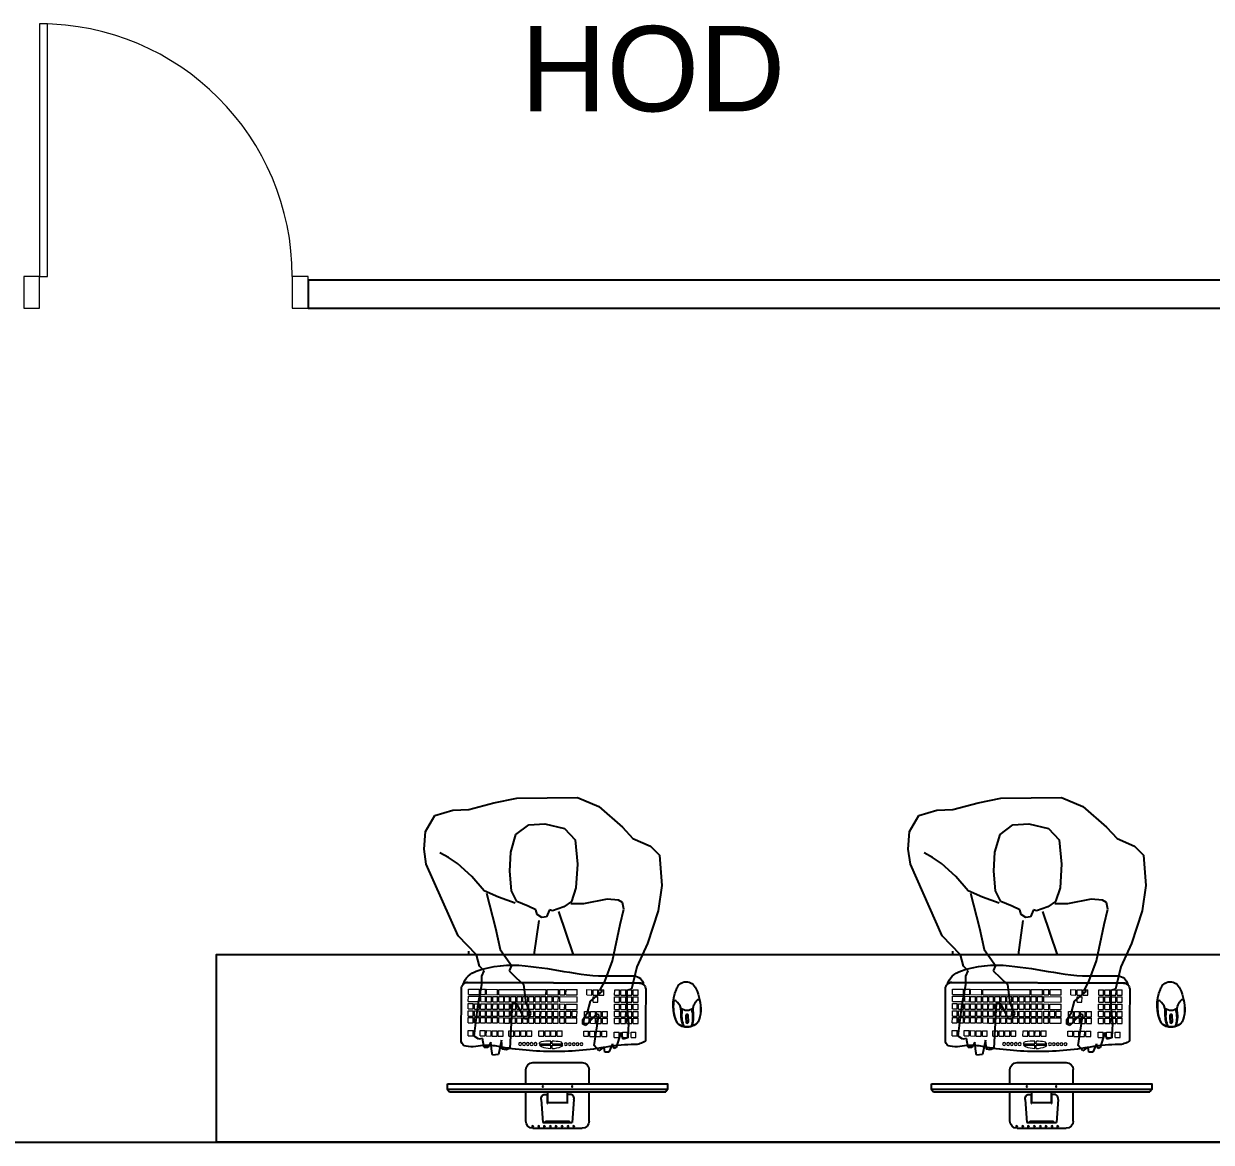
# Model space of a CAD drawing. Header units: inches. Extents: x 150067 to 167379, y -92057 to -49035.
# Drawn here: x 159502.6 to 159920.3, y -63585.7 to -63192.3 of the extents above; entities that cross this region are included whole.
import ezdxf

# ---------------------------------------------------------------- set-up
doc = ezdxf.new("R2010")
doc.units = ezdxf.units.IN
doc.header["$LTSCALE"] = 0.1
doc.header["$MEASUREMENT"] = 0
for name, color, linetype, lineweight in [('DOOR', 10, 'Continuous', 15), ('Layer4', 10, 'Continuous', 25), ('wall', 6, 'Continuous', 40)]:
    doc.layers.add(name, color=color, linetype=linetype, lineweight=lineweight)
doc.layers.add('Layer1', color=7, linetype='Continuous')
doc.styles.add('1MM', font='arial.ttf', dxfattribs={"height": 1000})

# ---------------------------------------------------------------- blocks, each defined once
blk = doc.blocks.new('Dell S2340T 23-Inch 10-point Multi-Touch Monitor')
at = {"color": 0}
for p, q in [((-77.3, -17.2), (-77.3, -88.7)), ((-40.1, -70.4), (-36, -14.3)), ((-29.2, -14.3), (-29.2, -17.2)), ((-28.6, -14.3), (-28.6, -16.6)), ((28.6, -14.3), (28.6, -16.6)), ((29.2, -14.3), (29.2, -17.2)), ((40.1, -70.4), (36, -14.3)), ((77.3, -17.2), (77.3, -88.7)), ((-24.6, -60.1), (-24.6, -82.1)), ((-24.6, -60.1), (-24, -60.1)), ((-24, -60.1), (-24, -88.7)), ((-24, -62.9), (24, -62.9)), ((24, -60.1), (24, -88.7)), ((24, -60.1), (24.6, -60.1)), ((24.6, -60.1), (24.6, -82.1)), ((-268.9, -94.4), (-264.1, -88.7)), ((-264.1, -88.7), (264.1, -88.7)), ((-77.3, -108.7), (-77.3, -143.1)), ((77.3, -108.7), (77.3, -143.1)), ((268.9, -94.4), (264.1, -88.7))]:
    blk.add_line(p, q, dxfattribs=at)
for points in [[(-60.1, 0), (60.1, 0)], [(-36, -14.3), (36, -14.3)], [(-29.2, -17.2), (29.2, -17.2)], [(-28.6, -16.6), (28.6, -16.6)], [(-268.9, -108.7), (268.9, -108.7), (268.9, -94.4), (-268.9, -94.4), (-268.9, -108.7)], [(-60.1, -160.2), (60.1, -160.2)]]:
    blk.add_lwpolyline(points, dxfattribs=at)
for points in [[(-40.1, -70.4, 0.263666), (-36.6, -80.4), (-33.6, -82.1), (-24.6, -82.1)], [(40.1, -70.4, -0.263666), (36.6, -80.4), (33.6, -82.1), (24.6, -82.1)]]:
    blk.add_lwpolyline(points, format="xyb", dxfattribs=at)
for centre, radius in [((-60.7, -3.8), 1.73), ((-46.4, -3.8), 1.73), ((-32.1, -3.8), 1.73), ((-17.8, -3.8), 1.73), ((-3.5, -3.8), 1.73), ((10.8, -3.8), 1.73), ((25.1, -3.8), 1.73), ((39.4, -3.8), 1.73), ((-35.8, -101.6), 1.14), ((35.8, -101.6), 1.14)]:
    blk.add_circle(centre, radius, dxfattribs=at)
for centre, start, end in [((-60.1, -17.2), 90, 180), ((60.1, -17.2), 0, 90), ((-60.1, -143.1), 180, 270), ((60.1, -143.1), 270, 0)]:
    blk.add_arc(centre, 17.2, start, end, dxfattribs=at)
blk = doc.blocks.new('keyboard_top')
at = {"color": 0}
for points in [[(232.7, -75.8), (232.5, -26.1, 0.165941), (205.2, -17, -0.04592), (140.6, -11.5, 0.046884), (0, 0, 0.043941), (-135.1, -13.6, -0.081459), (-182.3, -12, 0.073722), (-205.6, -12.8, 0.278236), (-217.5, -23.3), (-217, -153.6, 0.414214), (-202, -168.5), (218.1, -167, 0.414214), (233, -151.9)], [(218.1, -167), (-202, -168.5, -0.198912), (-212.6, -164.1, 0.237087), (-180.8, -196.4, 0.110077), (-61.5, -209.4, 0.017919), (46.8, -193.4, -0.053396), (160.8, -184.8, 0.017301), (204.1, -184.6, 0.36209), (228, -163.1, -0.184401), (218.1, -167)]]:
    blk.add_lwpolyline(points, format="xyb", close=True, dxfattribs=at)
at = {"color": 0, "lineweight": 0}
for points in [[(-27.5, -18.5), (1, -18.5)], [(-26.4, -15.9), (1, -15.8)], [(0.9, -7.4), (1, -15.8)], [(1, -18.5), (1, -25.4)], [(4.3, -7.4), (4.6, -15.7)], [(4.6, -15.7), (30.2, -15.7)], [(4.6, -18.5), (30.3, -18.4)], [(4.6, -18.5), (4.8, -25.4)], [(-200.6, -38.1), (-188.6, -38.1)], [(-200.6, -38.1), (-200.5, -51.1)], [(-200.5, -51.1), (-188.5, -51.1)], [(-188.6, -38.1), (-188.5, -51.1)], [(-171.5, -38), (-171.4, -51)], [(-171.5, -38), (-159.5, -38)], [(-171.4, -51), (-159.4, -51)], [(-159.5, -38), (-159.4, -51)], [(-156.4, -38), (-144.4, -37.9)], [(-156.4, -38), (-156.3, -51)], [(-156.3, -51), (-144.3, -50.9)], [(-144.4, -37.9), (-144.3, -50.9)], [(-142.2, -37.9), (-130.2, -37.9)], [(-142.2, -37.9), (-142.1, -50.9)], [(-142.1, -50.9), (-130.1, -50.9)], [(-130.2, -37.9), (-130.1, -50.9)], [(-127.1, -37.9), (-115.1, -37.8)], [(-127.1, -37.9), (-127.1, -50.9)], [(-127.1, -50.9), (-115.1, -50.8)], [(-115.1, -37.8), (-115.1, -50.8)], [(-101.5, -37.8), (-89.5, -37.7)], [(-101.5, -37.8), (-101.4, -50.8)], [(-101.4, -50.8), (-89.4, -50.7)], [(-89.5, -37.7), (-89.4, -50.7)], [(-86.4, -37.7), (-86.3, -50.7)], [(-86.4, -37.7), (-74.4, -37.7)], [(-86.3, -50.7), (-74.3, -50.7)], [(-74.4, -37.7), (-74.3, -50.7)], [(-72.2, -37.7), (-60.2, -37.6)], [(-72.2, -37.7), (-72.1, -50.7)], [(-72.1, -50.7), (-60.1, -50.6)], [(-60.2, -37.6), (-60.1, -50.6)], [(-57.1, -37.6), (-57, -50.6)], [(-57.1, -37.6), (-45.1, -37.6)], [(-57, -50.6), (-45, -50.6)], [(-45.1, -37.6), (-45, -50.6)], [(-27.8, -37.5), (-27.7, -50.5)], [(-27.8, -37.5), (-15.8, -37.5)], [(-27.7, -50.5), (-15.7, -50.5)], [(-15.8, -37.5), (-15.7, -50.5)], [(-12.7, -37.5), (-0.7, -37.4)], [(-12.7, -37.5), (-12.6, -50.5)], [(-12.6, -50.5), (-0.6, -50.4)], [(-0.7, -37.4), (-0.6, -50.4)], [(1.5, -37.4), (13.5, -37.4)], [(1.5, -37.4), (1.6, -50.4)], [(1.6, -50.4), (13.6, -50.4)], [(13.5, -37.4), (13.6, -50.4)], [(16.6, -37.3), (16.7, -50.3)], [(16.6, -37.3), (28.6, -37.3)], [(16.7, -50.3), (28.7, -50.3)], [(28.6, -37.3), (28.7, -50.3)], [(81.6, -37.1), (81.6, -50.1)], [(81.6, -37.1), (93.6, -37.1)], [(81.6, -50.1), (93.6, -50.1)], [(93.6, -37.1), (93.6, -50.1)], [(96.6, -37), (96.7, -50)], [(96.6, -37), (108.6, -37)], [(96.7, -50), (108.7, -50)], [(108.6, -37), (108.7, -50)], [(110.8, -37), (122.8, -37)], [(110.8, -37), (110.9, -50)], [(110.9, -50), (122.9, -50)], [(122.8, -37), (122.9, -50)], [(125.9, -36.9), (126, -49.9)], [(125.9, -36.9), (137.9, -36.9)], [(126, -49.9), (138, -49.9)], [(137.9, -36.9), (138, -49.9)], [(155.8, -34.6), (155.8, -47.6)], [(155.8, -34.6), (167.8, -34.6)], [(155.8, -47.6), (167.8, -47.6)], [(167.8, -34.6), (167.8, -47.6)], [(176.3, -34), (188.3, -33.9)], [(176.3, -34), (176.3, -47)], [(176.3, -47), (188.3, -46.9)], [(188.3, -33.9), (188.3, -46.9)], [(197.2, -33.9), (197.2, -46.9)], [(197.2, -33.9), (209.2, -33.9)], [(197.2, -46.9), (209.2, -46.9)], [(209.2, -33.9), (209.2, -46.9)], [(-200.5, -70), (-188.5, -69.9)], [(-200.5, -70), (-200.4, -83)], [(-200.4, -83), (-188.4, -82.9)], [(-200.4, -86.5), (-188.4, -86.5)], [(-200.4, -86.5), (-200.3, -99.5)], [(-188.5, -69.9), (-188.4, -82.9)], [(-188.4, -86.5), (-188.3, -99.5)], [(-185.4, -69.9), (-185.3, -82.9)], [(-185.4, -69.9), (-173.4, -69.9)], [(-185.3, -82.9), (-173.3, -82.9)], [(-185.3, -86.5), (-173.3, -86.4)], [(-185.3, -86.5), (-185.3, -99.5)], [(-173.4, -69.9), (-173.3, -82.9)], [(-173.3, -86.4), (-173.3, -99.4)], [(-170.3, -69.8), (-170.2, -82.8)], [(-170.3, -69.8), (-158.3, -69.8)], [(-170.2, -82.8), (-158.2, -82.8)], [(-170.2, -86.4), (-170.2, -99.4)], [(-170.2, -86.4), (-158.2, -86.4)], [(-158.3, -69.8), (-158.2, -82.8)], [(-158.2, -86.4), (-158.2, -99.4)], [(-156.1, -69.8), (-144.1, -69.7)], [(-156.1, -69.8), (-156, -82.8)], [(-156, -82.8), (-144, -82.7)], [(-156, -86.3), (-144, -86.3)], [(-156, -86.3), (-156, -99.3)], [(-144.1, -69.7), (-144, -82.7)], [(-144, -86.3), (-144, -99.3)], [(-141, -69.7), (-140.9, -82.7)], [(-141, -69.7), (-129, -69.7)], [(-140.9, -82.7), (-128.9, -82.7)], [(-140.9, -86.3), (-128.9, -86.2)], [(-140.9, -86.3), (-140.9, -99.3)], [(-129, -69.7), (-128.9, -82.7)], [(-128.9, -86.2), (-128.9, -99.2)], [(-125.9, -69.7), (-113.9, -69.6)], [(-125.9, -69.7), (-125.9, -82.7)], [(-125.9, -82.7), (-113.9, -82.6)], [(-125.8, -86.2), (-125.8, -99.2)], [(-125.8, -86.2), (-113.8, -86.2)], [(-113.9, -69.6), (-113.9, -82.6)], [(-113.8, -86.2), (-113.8, -99.2)], [(-111.8, -69.6), (-99.8, -69.6)], [(-111.8, -69.6), (-111.8, -82.6)], [(-111.8, -82.6), (-99.8, -82.6)], [(-111.8, -86.2), (-99.8, -86.1)], [(-111.8, -86.2), (-111.7, -99.2)], [(-99.8, -69.6), (-99.8, -82.6)], [(-99.8, -86.1), (-99.7, -99.1)], [(-96.7, -69.6), (-84.7, -69.5)], [(-96.7, -69.6), (-96.7, -82.6)], [(-96.7, -82.6), (-84.7, -82.5)], [(-96.7, -86.1), (-96.6, -99.1)], [(-96.7, -86.1), (-84.7, -86.1)], [(-84.7, -69.5), (-84.7, -82.5)], [(-84.7, -86.1), (-84.6, -99.1)], [(-81.6, -69.5), (-81.6, -82.5)], [(-81.6, -69.5), (-69.6, -69.5)], [(-81.6, -82.5), (-69.6, -82.5)], [(-81.6, -86.1), (-69.6, -86)], [(-81.6, -86.1), (-81.5, -99.1)], [(-69.6, -69.5), (-69.6, -82.5)], [(-69.6, -86), (-69.5, -99)], [(-67.5, -69.5), (-55.5, -69.4)], [(-67.5, -69.5), (-67.5, -82.5)], [(-67.5, -82.5), (-55.5, -82.4)], [(-67.5, -86), (-55.5, -86)], [(-67.5, -86), (-67.4, -99)], [(-55.5, -69.4), (-55.5, -82.4)], [(-55.5, -86), (-55.4, -99)], [(-52.4, -69.4), (-52.4, -82.4)], [(-52.4, -69.4), (-40.4, -69.4)], [(-52.4, -82.4), (-40.4, -82.4)], [(-52.4, -86), (-40.4, -85.9)], [(-52.4, -86), (-52.3, -99)], [(-40.4, -69.4), (-40.4, -82.4)], [(-40.4, -85.9), (-40.3, -98.9)], [(-37.3, -69.4), (-25.3, -69.3)], [(-37.3, -69.4), (-37.3, -82.4)], [(-37.3, -82.4), (-25.3, -82.3)], [(-37.3, -85.9), (-37.2, -98.9)], [(-37.3, -85.9), (-25.3, -85.9)], [(-25.3, -69.3), (-25.3, -82.3)], [(-25.3, -85.9), (-25.2, -98.9)], [(-22.8, -69.3), (-10.8, -69.3)], [(-22.8, -69.3), (-22.8, -82.3)], [(-22.8, -82.3), (-10.8, -82.3)], [(-22.8, -85.9), (-10.8, -85.8)], [(-22.8, -85.9), (-22.7, -98.9)], [(-10.8, -69.3), (-10.8, -82.3)], [(-10.8, -85.8), (-10.7, -98.8)], [(-7.8, -69.2), (-7.7, -82.2)], [(-7.8, -69.2), (4.2, -69.2)], [(-7.7, -82.2), (4.3, -82.2)], [(-7.7, -85.8), (-7.6, -98.8)], [(-7.7, -85.8), (4.3, -85.8)], [(4.2, -69.2), (4.3, -82.2)], [(4.3, -85.8), (4.4, -98.8)], [(7.3, -69.2), (19.3, -69.1)], [(7.3, -69.2), (7.4, -82.2)], [(7.4, -82.2), (19.4, -82.1)], [(7.4, -85.7), (7.4, -98.7)], [(7.4, -85.7), (19.4, -85.7)], [(19.3, -69.1), (19.4, -82.1)], [(19.4, -85.7), (19.4, -98.7)], [(22.9, -69.1), (34.9, -69.1)], [(22.9, -69.1), (22.9, -82.1)], [(22.9, -82.1), (34.9, -82.1)], [(22.9, -85.7), (34.9, -85.6)], [(22.9, -85.7), (23, -98.7)], [(34.9, -69.1), (34.9, -82.1)], [(34.9, -85.6), (35, -98.6)], [(38, -69.1), (65.1, -69)], [(38, -69.1), (38, -82.1)], [(38, -82.1), (65.1, -82)], [(38, -85.6), (38.1, -98.6)], [(38, -85.6), (50, -85.6)], [(50, -85.6), (50.1, -98.6)], [(53.1, -85.6), (65.1, -85.5)], [(53.1, -85.6), (53.2, -98.6)], [(65.1, -69), (65.1, -82)], [(65.1, -85.5), (65.2, -98.5)], [(83, -68.9), (83.1, -81.9)], [(83, -68.9), (95, -68.9)], [(83.1, -81.9), (95.1, -81.9)], [(83.1, -85), (83.2, -98)], [(83.1, -85), (95.1, -85)], [(95, -68.9), (95.1, -81.9)], [(95.1, -85), (95.2, -98)], [(98.1, -68.9), (110.1, -68.8)], [(98.1, -68.9), (98.1, -81.9)], [(98.1, -81.9), (110.1, -81.8)], [(98.2, -85), (110.2, -84.9)], [(98.2, -85), (98.2, -98)], [(110.1, -68.8), (110.1, -81.8)], [(110.2, -84.9), (110.2, -97.9)], [(112.3, -68.8), (124.3, -68.8)], [(112.3, -68.8), (112.3, -81.8)], [(112.3, -81.8), (124.3, -81.8)], [(112.4, -84.9), (124.4, -84.9)], [(112.4, -84.9), (112.4, -97.9)], [(124.3, -68.8), (124.3, -81.8)], [(124.4, -84.9), (124.4, -97.9)], [(127.4, -68.8), (139.4, -68.7)], [(127.4, -68.8), (127.4, -81.8)], [(127.4, -81.8), (139.4, -81.7)], [(127.5, -84.9), (139.5, -84.8)], [(127.5, -84.9), (127.5, -97.9)], [(139.4, -68.7), (139.4, -81.7)], [(139.5, -84.8), (139.5, -97.8)], [(156.9, -68.6), (156.9, -81.6)], [(156.9, -68.6), (168.9, -68.6)], [(156.9, -81.6), (168.9, -81.6)], [(156.9, -85.2), (157, -98.2)], [(156.9, -85.2), (168.9, -85.2)], [(168.9, -68.6), (168.9, -81.6)], [(168.9, -85.2), (169, -98.2)], [(172, -68.6), (184, -68.5)], [(172, -68.6), (172, -81.6)], [(172, -81.6), (184, -81.5)], [(172, -85.1), (184, -85.1)], [(172, -85.1), (172.1, -98.1)], [(184, -68.5), (184, -81.5)], [(184, -85.1), (184.1, -98.1)], [(187.1, -68.5), (187.1, -81.5)], [(187.1, -68.5), (199.1, -68.5)], [(187.1, -81.5), (199.1, -81.5)], [(187.1, -85.1), (199.1, -85)], [(187.1, -85.1), (187.2, -98.1)], [(199.1, -68.5), (199.1, -81.5)], [(199.1, -85), (199.2, -98)], [(202.2, -68.5), (214.2, -68.4)], [(202.2, -68.5), (202.2, -81.5)], [(202.2, -81.5), (214.2, -81.4)], [(202.2, -85), (202.3, -98)], [(202.2, -85), (214.2, -85)], [(214.2, -68.4), (214.2, -81.4)], [(214.2, -85), (214.3, -98)], [(-200.3, -99.5), (-188.3, -99.5)], [(-200.3, -103.9), (-188.3, -103.9)], [(-200.3, -103.9), (-200.3, -116.9)], [(-188.3, -103.9), (-188.3, -116.9)], [(-185.3, -99.5), (-173.3, -99.4)], [(-185.2, -103.8), (-173.2, -103.8)], [(-185.2, -103.8), (-185.2, -116.8)], [(-173.2, -103.8), (-173.2, -116.8)], [(-170.2, -99.4), (-158.2, -99.4)], [(-170.2, -103.8), (-158.2, -103.7)], [(-170.2, -103.8), (-170.1, -116.8)], [(-158.2, -103.7), (-158.1, -116.7)], [(-156, -99.3), (-144, -99.3)], [(-156, -103.7), (-144, -103.7)], [(-156, -103.7), (-155.9, -116.7)], [(-144, -103.7), (-143.9, -116.7)], [(-140.9, -99.3), (-128.9, -99.2)], [(-140.9, -103.7), (-128.9, -103.6)], [(-140.9, -103.7), (-140.8, -116.7)], [(-128.9, -103.6), (-128.8, -116.6)], [(-125.8, -99.2), (-113.8, -99.2)], [(-125.8, -103.6), (-113.8, -103.6)], [(-125.8, -103.6), (-125.7, -116.6)], [(-113.8, -103.6), (-113.7, -116.6)], [(-111.7, -99.2), (-99.7, -99.1)], [(-111.7, -103.6), (-99.7, -103.5)], [(-111.7, -103.6), (-111.6, -116.6)], [(-99.7, -103.5), (-99.6, -116.5)], [(-96.6, -99.1), (-84.6, -99.1)], [(-96.6, -103.5), (-84.6, -103.5)], [(-96.6, -103.5), (-96.6, -116.5)], [(-84.6, -103.5), (-84.6, -116.5)], [(-81.5, -99.1), (-69.5, -99)], [(-81.5, -103.5), (-69.5, -103.4)], [(-81.5, -103.5), (-81.5, -116.5)], [(-69.5, -103.4), (-69.5, -116.4)], [(-67.4, -99), (-55.4, -99)], [(-67.4, -103.4), (-55.4, -103.4)], [(-67.4, -103.4), (-67.3, -116.4)], [(-55.4, -103.4), (-55.3, -116.4)], [(-52.3, -99), (-40.3, -98.9)], [(-52.3, -103.4), (-40.3, -103.3)], [(-52.3, -103.4), (-52.3, -116.4)], [(-40.3, -103.3), (-40.3, -116.3)], [(-37.2, -98.9), (-25.2, -98.9)], [(-37.2, -103.3), (-25.2, -103.3)], [(-37.2, -103.3), (-37.2, -116.3)], [(-25.2, -103.3), (-25.2, -116.3)], [(-22.7, -98.9), (-10.7, -98.8)], [(-22.7, -103.2), (-10.7, -103.2)], [(-22.7, -103.2), (-22.7, -116.2)], [(-10.7, -103.2), (-10.7, -116.2)], [(-7.6, -98.8), (4.4, -98.8)], [(-7.6, -103.2), (4.4, -103.1)], [(-7.6, -103.2), (-7.6, -116.2)], [(4.4, -103.1), (4.4, -116.1)], [(7.4, -98.7), (19.4, -98.7)], [(7.5, -103.1), (19.5, -103.1)], [(7.5, -103.1), (7.5, -116.1)], [(19.5, -103.1), (19.5, -116.1)], [(23, -98.7), (35, -98.6)], [(23, -103.1), (35, -103)], [(23, -103.1), (23.1, -116.1)], [(23.1, -116.1), (35.1, -116)], [(35, -103), (35.1, -116)], [(38.1, -98.6), (50.1, -98.6)], [(38.1, -103), (65.2, -102.9)], [(38.1, -103), (38.1, -116)], [(38.1, -116), (65.2, -115.9)], [(53.2, -98.6), (65.2, -98.5)], [(65.2, -102.9), (65.2, -115.9)], [(83.2, -98), (95.2, -98)], [(98.2, -98), (110.2, -97.9)], [(112.4, -97.9), (124.4, -97.9)], [(127.5, -97.9), (139.5, -97.8)], [(157, -98.2), (169, -98.2)], [(157, -102.6), (169, -102.5)], [(157, -102.6), (157, -115.6)], [(157, -115.6), (169, -115.5)], [(169, -102.5), (169, -115.5)], [(172.1, -98.1), (184.1, -98.1)], [(172.1, -102.5), (184.1, -102.5)], [(172.1, -102.5), (172.2, -115.5)], [(172.2, -115.5), (184.2, -115.5)], [(184.1, -102.5), (184.2, -115.5)], [(187.2, -98.1), (199.2, -98)], [(187.2, -102.5), (199.2, -102.4)], [(187.2, -102.5), (187.2, -115.5)], [(187.2, -115.5), (199.2, -115.4)], [(199.2, -102.4), (199.2, -115.4)], [(202.3, -98), (214.3, -98)], [(202.3, -102.4), (214.3, -102.4)], [(202.3, -102.4), (202.3, -115.4)], [(202.3, -115.4), (214.3, -115.4)], [(214.3, -102.4), (214.3, -115.4)], [(-200.3, -116.9), (-188.3, -116.9)], [(-200.3, -121.9), (-173.2, -121.8)], [(-200.3, -121.9), (-200.2, -134.9)], [(-200.2, -134.9), (-173.1, -134.8)], [(-200.2, -139.1), (-173.1, -139)], [(-200.2, -139.1), (-200.2, -152.1)], [(-185.2, -116.8), (-173.2, -116.8)], [(-173.2, -121.8), (-173.1, -134.8)], [(-173.1, -139), (-173.1, -152)], [(-170.1, -116.8), (-158.1, -116.7)], [(-170.1, -121.8), (-158.1, -121.7)], [(-170.1, -121.8), (-170, -134.8)], [(-170, -134.8), (-158, -134.7)], [(-170, -139), (-158, -138.9)], [(-170, -139), (-170, -152)], [(-158.1, -121.7), (-158, -134.7)], [(-158, -138.9), (-158, -151.9)], [(-155.9, -116.7), (-143.9, -116.7)], [(-155.9, -121.7), (-143.9, -121.7)], [(-155.9, -121.7), (-155.8, -134.7)], [(-155.8, -134.7), (-143.8, -134.7)], [(-155.8, -138.9), (-128.7, -138.8)], [(-155.8, -138.9), (-155.8, -151.9)], [(-143.9, -121.7), (-143.8, -134.7)], [(-140.8, -116.7), (-128.8, -116.6)], [(-140.8, -121.7), (-128.8, -121.6)], [(-140.8, -121.7), (-140.8, -134.7)], [(-140.8, -134.7), (-128.8, -134.6)], [(-128.8, -121.6), (-128.8, -134.6)], [(-128.7, -138.8), (-128.7, -151.8)], [(-125.7, -116.6), (-113.7, -116.6)], [(-125.7, -121.6), (-125.7, -134.6)], [(-125.7, -121.6), (-113.7, -121.6)], [(-125.7, -134.6), (-113.7, -134.6)], [(-125.6, -138.8), (-10.6, -138.4)], [(-125.6, -138.8), (-125.6, -151.8)], [(-113.7, -121.6), (-113.7, -134.6)], [(-111.6, -116.6), (-99.6, -116.5)], [(-111.6, -121.6), (-99.6, -121.5)], [(-111.6, -121.6), (-111.6, -134.6)], [(-111.6, -134.6), (-99.6, -134.5)], [(-99.6, -121.5), (-99.6, -134.5)], [(-96.6, -116.5), (-84.6, -116.5)], [(-96.5, -121.5), (-84.5, -121.5)], [(-96.5, -121.5), (-96.5, -134.5)], [(-96.5, -134.5), (-84.5, -134.5)], [(-84.5, -121.5), (-84.5, -134.5)], [(-81.5, -116.5), (-69.5, -116.4)], [(-81.4, -121.5), (-69.4, -121.4)], [(-81.4, -121.5), (-81.4, -134.5)], [(-81.4, -134.5), (-69.4, -134.4)], [(-69.4, -121.4), (-69.4, -134.4)], [(-67.3, -116.4), (-55.3, -116.4)], [(-67.3, -121.4), (-55.3, -121.4)], [(-67.3, -121.4), (-67.3, -134.4)], [(-67.3, -134.4), (-55.3, -134.4)], [(-55.3, -121.4), (-55.3, -134.4)], [(-52.3, -116.4), (-40.3, -116.3)], [(-52.2, -121.4), (-40.2, -121.3)], [(-52.2, -121.4), (-52.2, -134.4)], [(-52.2, -134.4), (-40.2, -134.3)], [(-40.2, -121.3), (-40.2, -134.3)], [(-37.2, -116.3), (-25.2, -116.3)], [(-37.2, -121.3), (-37.1, -134.3)], [(-37.2, -121.3), (-25.2, -121.3)], [(-37.1, -134.3), (-25.1, -134.3)], [(-25.2, -121.3), (-25.1, -134.3)], [(-22.7, -116.2), (-10.7, -116.2)], [(-22.6, -121.2), (-10.6, -121.2)], [(-22.6, -121.2), (-22.6, -134.2)], [(-22.6, -134.2), (-10.6, -134.2)], [(-10.6, -121.2), (-10.6, -134.2)], [(-10.6, -138.4), (-10.5, -151.4)], [(-7.6, -116.2), (4.4, -116.1)], [(-7.6, -121.2), (4.4, -121.1)], [(-7.6, -121.2), (-7.5, -134.2)], [(-7.5, -134.2), (4.5, -134.1)], [(-7.5, -138.4), (19.6, -138.3)], [(-7.5, -138.4), (-7.5, -151.4)], [(4.4, -121.1), (4.5, -134.1)], [(7.5, -116.1), (19.5, -116.1)], [(7.5, -121.1), (7.6, -134.1)], [(7.5, -121.1), (19.5, -121.1)], [(7.6, -134.1), (19.6, -134.1)], [(19.5, -121.1), (19.6, -134.1)], [(19.6, -138.3), (19.6, -151.3)], [(23.1, -121.1), (65.3, -120.9)], [(23.1, -121.1), (23.1, -134.1)], [(23.1, -134.1), (65.3, -133.9)], [(23.1, -138.3), (35.1, -138.2)], [(23.1, -138.3), (23.2, -151.3)], [(35.1, -138.2), (35.2, -151.2)], [(38.2, -138.2), (65.3, -138.1)], [(38.2, -138.2), (38.3, -151.2)], [(65.3, -120.9), (65.3, -133.9)], [(65.3, -138.1), (65.4, -151.1)], [(89.3, -138.1), (101.3, -138)], [(89.3, -138.1), (89.3, -151.1)], [(101.3, -138), (101.3, -151)], [(104.3, -120.6), (104.4, -133.6)], [(104.3, -120.6), (116.3, -120.6)], [(104.4, -133.6), (116.4, -133.6)], [(104.4, -138), (116.4, -138)], [(104.4, -138), (104.4, -151)], [(116.3, -120.6), (116.4, -133.6)], [(116.4, -138), (116.4, -151)], [(118.9, -138), (130.9, -137.9)], [(118.9, -138), (118.9, -151)], [(130.9, -137.9), (130.9, -150.9)], [(157.1, -120.6), (169.1, -120.5)], [(157.1, -120.6), (157.1, -133.6)], [(157.1, -133.6), (169.1, -133.5)], [(157.1, -137.8), (169.1, -137.7)], [(157.1, -137.8), (157.2, -150.8)], [(169.1, -120.5), (169.1, -133.5)], [(169.1, -137.7), (169.2, -150.7)], [(172.2, -120.5), (184.2, -120.5)], [(172.2, -120.5), (172.2, -133.5)], [(172.2, -133.5), (184.2, -133.5)], [(172.2, -137.7), (184.2, -137.7)], [(172.2, -137.7), (172.3, -150.7)], [(184.2, -120.5), (184.2, -133.5)], [(184.2, -137.7), (184.3, -150.7)], [(187.3, -120.5), (199.3, -120.4)], [(187.3, -120.5), (187.3, -133.5)], [(187.3, -133.5), (199.3, -133.4)], [(187.3, -137.7), (199.3, -137.6)], [(187.3, -137.7), (187.4, -150.7)], [(199.3, -120.4), (199.3, -133.4)], [(199.3, -137.6), (199.4, -150.6)], [(202.4, -120.4), (202.4, -133.4)], [(202.4, -120.4), (214.4, -120.4)], [(202.4, -133.4), (214.4, -133.4)], [(202.4, -137.6), (214.4, -137.6)], [(202.4, -137.6), (202.5, -150.6)], [(214.4, -120.4), (214.4, -133.4)], [(214.4, -137.6), (214.5, -150.6)], [(-200.2, -152.1), (-173.1, -152)], [(-170, -152), (-158, -151.9)], [(-155.8, -151.9), (-128.7, -151.8)], [(-125.6, -151.8), (-10.5, -151.4)], [(-7.5, -151.4), (19.6, -151.3)], [(23.2, -151.3), (35.2, -151.2)], [(38.3, -151.2), (65.4, -151.1)], [(89.3, -151.1), (101.3, -151)], [(104.4, -151), (116.4, -151)], [(118.9, -151), (130.9, -150.9)], [(157.2, -150.8), (169.2, -150.7)], [(172.3, -150.7), (184.3, -150.7)], [(187.4, -150.7), (199.4, -150.6)], [(202.5, -150.6), (214.5, -150.6)]]:
    blk.add_lwpolyline(points, dxfattribs=at)
for points in [[(1, -25.4, -0.037715), (-22.3, -23.7, -0.328345), (-27.5, -18.5)], [(-26.4, -15.9, -0.157731), (-21.7, -12.1, -0.08747), (0.9, -7.4, -0.08747)], [(4.3, -7.4, -0.086643), (26.8, -11.9, -0.237073), (30.2, -15.7)], [(30.3, -18.4, -0.11266), (29.2, -20.7, -0.188542), (24.3, -23.6, -0.031584), (4.8, -25.4, -0.031584)]]:
    blk.add_lwpolyline(points, format="xyb", dxfattribs=at)
for centre in [(-74, -18.4), (-64.3, -18.4), (-55, -18.4), (-45.6, -18.3), (-35.9, -18.3), (38.1, -18), (47.7, -18), (57.1, -18), (66.5, -17.9), (76.2, -17.9)]:
    blk.add_circle(centre, 3.55, dxfattribs=at)
blk = doc.blocks.new('A$C764D24B9')
at = {"layer": 'DOOR'}
for points in [[(0.0556, 0.1111), (0.0833, 0.1111), (0.0833, 1), (0.0556, 1)], [(0, 0), (0.0556, 0), (0.0556, 0.1111), (0, 0.1111)], [(0.9444, 0), (1, 0), (1, 0.1111), (0.9444, 0.1111)]]:
    blk.add_lwpolyline(points, close=True, dxfattribs=at)
blk.add_arc((0.0556, 0.1111), 0.8889, 0, 90, dxfattribs=at)

msp = doc.modelspace()

# ---------------------------------------------------------------- linework, layer by layer
at = {"color": 0, "linetype": 'ByBlock'}
for p, q in [((159659.17, -63468.67, 23680.86), (159667.99, -63466.26, 23680.86)), ((159667.99, -63466.26, 23680.86), (159676.01, -63464.66, 23680.86)), ((159676.01, -63464.66, 23680.86), (159697.39, -63464.39, 23680.86)), ((159697.39, -63464.39, 23680.86), (159704.87, -63467.6, 23680.86)), ((159704.87, -63467.6, 23680.86), (159713.16, -63474.82, 23680.86)), ((159829.44, -63468.67, 23680.86), (159838.26, -63466.26, 23680.86)), ((159838.26, -63466.26, 23680.86), (159846.28, -63464.66, 23680.86)), ((159846.28, -63464.66, 23680.86), (159867.66, -63464.39, 23680.86)), ((159867.66, -63464.39, 23680.86), (159875.14, -63467.6, 23680.86)), ((159875.14, -63467.6, 23680.86), (159883.43, -63474.82, 23680.86)), ((159643.93, -63476.43, 23680.86), (159647.14, -63470.81, 23680.86)), ((159647.14, -63470.81, 23680.86), (159653.56, -63468.94, 23680.86)), ((159653.56, -63468.94, 23680.86), (159659.17, -63468.67, 23680.86)), ((159814.2, -63476.43, 23680.86), (159817.41, -63470.81, 23680.86)), ((159817.41, -63470.81, 23680.86), (159823.82, -63468.94, 23680.86)), ((159823.82, -63468.94, 23680.86), (159829.44, -63468.67, 23680.86)), ((159675.74, -63477.5, 23680.86), (159680.28, -63474.02, 23680.86)), ((159680.28, -63474.02, 23680.86), (159685.9, -63473.75, 23680.86)), ((159685.9, -63473.75, 23680.86), (159692.84, -63475.36, 23680.86)), ((159692.84, -63475.36, 23680.86), (159696.59, -63479.37, 23680.86)), ((159713.16, -63474.82, 23680.86), (159716.9, -63478.84, 23680.86)), ((159846.01, -63477.5, 23680.86), (159850.55, -63474.02, 23680.86)), ((159850.55, -63474.02, 23680.86), (159856.16, -63473.75, 23680.86)), ((159856.16, -63473.75, 23680.86), (159863.11, -63475.36, 23680.86)), ((159863.11, -63475.36, 23680.86), (159866.85, -63479.37, 23680.86)), ((159883.43, -63474.82, 23680.86), (159887.17, -63478.84, 23680.86)), ((159643.4, -63482.58, 23680.86), (159643.93, -63476.43, 23680.86)), ((159673.87, -63483.65, 23680.86), (159675.74, -63477.5, 23680.86)), ((159696.59, -63479.37, 23680.86), (159697.39, -63487.93, 23680.86)), ((159716.9, -63478.84, 23680.86), (159723.05, -63481.51, 23680.86)), ((159813.67, -63482.58, 23680.86), (159814.2, -63476.43, 23680.86)), ((159844.14, -63483.65, 23680.86), (159846.01, -63477.5, 23680.86)), ((159866.85, -63479.37, 23680.86), (159867.66, -63487.93, 23680.86)), ((159887.17, -63478.84, 23680.86), (159893.31, -63481.51, 23680.86)), ((159644.2, -63487.93, 23680.86), (159643.4, -63482.58, 23680.86)), ((159651.95, -63485.52, 23680.86), (159649.01, -63483.92, 23680.86)), ((159673.6, -63490.34, 23680.86), (159673.87, -63483.65, 23680.86)), ((159723.05, -63481.51, 23680.86), (159726.25, -63484.72, 23680.86)), ((159814.47, -63487.93, 23680.86), (159813.67, -63482.58, 23680.86)), ((159822.22, -63485.52, 23680.86), (159819.28, -63483.92, 23680.86)), ((159843.87, -63490.34, 23680.86), (159844.14, -63483.65, 23680.86)), ((159893.31, -63481.51, 23680.86), (159896.52, -63484.72, 23680.86)), ((159655.43, -63513.08, 23680.86), (159644.2, -63487.93, 23680.86)), ((159655.16, -63487.66, 23680.86), (159651.95, -63485.52, 23680.86)), ((159660.24, -63492.21, 23680.86), (159655.16, -63487.66, 23680.86)), ((159697.39, -63487.93, 23680.86), (159696.85, -63496.22, 23680.86)), ((159726.25, -63484.72, 23680.86), (159727.05, -63495.42, 23680.86)), ((159825.7, -63513.08, 23680.86), (159814.47, -63487.93, 23680.86)), ((159825.43, -63487.66, 23680.86), (159822.22, -63485.52, 23680.86)), ((159830.51, -63492.21, 23680.86), (159825.43, -63487.66, 23680.86)), ((159867.66, -63487.93, 23680.86), (159867.12, -63496.22, 23680.86)), ((159896.52, -63484.72, 23680.86), (159897.32, -63495.42, 23680.86)), ((159664.51, -63497.29, 23680.86), (159660.24, -63492.21, 23680.86)), ((159674.14, -63497.29, 23680.86), (159673.6, -63490.34, 23680.86)), ((159834.78, -63497.29, 23680.86), (159830.51, -63492.21, 23680.86)), ((159844.4, -63497.29, 23680.86), (159843.87, -63490.34, 23680.86)), ((159696.85, -63496.22, 23680.86), (159695.25, -63501.04, 23680.86)), ((159727.05, -63495.42, 23680.86), (159725.72, -63504.25, 23680.86)), ((159867.12, -63496.22, 23680.86), (159865.52, -63501.04, 23680.86)), ((159897.32, -63495.42, 23680.86), (159895.99, -63504.25, 23680.86)), ((159669.59, -63499.43, 23680.86), (159664.51, -63497.29, 23680.86)), ((159665.32, -63498.1, 23680.86), (159668.52, -63510.4, 23680.86)), ((159675.47, -63501.57, 23680.86), (159669.59, -63499.43, 23680.86)), ((159676.01, -63501.04, 23680.86), (159674.14, -63497.29, 23680.86)), ((159680.02, -63502.64, 23680.86), (159676.01, -63501.04, 23680.86)), ((159695.25, -63501.04, 23680.86), (159692.58, -63502.91, 23680.86)), ((159707.81, -63500.24, 23680.86), (159699.53, -63501.84, 23680.86)), ((159711.82, -63500.5, 23680.86), (159707.81, -63500.24, 23680.86)), ((159713.16, -63501.31, 23680.86), (159711.82, -63500.5, 23680.86)), ((159839.86, -63499.43, 23680.86), (159834.78, -63497.29, 23680.86)), ((159835.58, -63498.1, 23680.86), (159838.79, -63510.4, 23680.86)), ((159845.74, -63501.57, 23680.86), (159839.86, -63499.43, 23680.86)), ((159846.28, -63501.04, 23680.86), (159844.4, -63497.29, 23680.86)), ((159850.28, -63502.64, 23680.86), (159846.28, -63501.04, 23680.86)), ((159865.52, -63501.04, 23680.86), (159862.85, -63502.91, 23680.86)), ((159878.08, -63500.24, 23680.86), (159869.79, -63501.84, 23680.86)), ((159882.09, -63500.5, 23680.86), (159878.08, -63500.24, 23680.86)), ((159883.43, -63501.31, 23680.86), (159882.09, -63500.5, 23680.86)), ((159682.69, -63503.98, 23680.86), (159680.02, -63502.64, 23680.86)), ((159683.22, -63505.59, 23680.86), (159682.69, -63503.98, 23680.86)), ((159687.5, -63503.98, 23680.86), (159686.43, -63506.39, 23680.86)), ((159688.57, -63504.25, 23680.86), (159687.5, -63503.98, 23680.86)), ((159692.58, -63502.91, 23680.86), (159688.57, -63504.25, 23680.86)), ((159690.71, -63504.52, 23680.86), (159695.8, -63519.82, 23680.86)), ((159699.53, -63501.84, 23680.86), (159694.98, -63501.84, 23680.86)), ((159712.35, -63509.06, 23680.86), (159713.69, -63503.71, 23680.86)), ((159713.69, -63503.71, 23680.86), (159713.16, -63501.31, 23680.86)), ((159725.72, -63504.25, 23680.86), (159721.98, -63515.75, 23680.86)), ((159852.96, -63503.98, 23680.86), (159850.28, -63502.64, 23680.86)), ((159853.49, -63505.59, 23680.86), (159852.96, -63503.98, 23680.86)), ((159857.77, -63503.98, 23680.86), (159856.7, -63506.39, 23680.86)), ((159858.84, -63504.25, 23680.86), (159857.77, -63503.98, 23680.86)), ((159862.85, -63502.91, 23680.86), (159858.84, -63504.25, 23680.86)), ((159860.98, -63504.52, 23680.86), (159866.07, -63519.82, 23680.86)), ((159869.79, -63501.84, 23680.86), (159865.25, -63501.84, 23680.86)), ((159882.62, -63509.06, 23680.86), (159883.96, -63503.71, 23680.86)), ((159883.96, -63503.71, 23680.86), (159883.43, -63501.31, 23680.86)), ((159895.99, -63504.25, 23680.86), (159892.25, -63515.75, 23680.86)), ((159683.76, -63507.73, 23680.86), (159682.07, -63519.82, 23680.86)), ((159684.83, -63506.66, 23680.86), (159683.22, -63505.59, 23680.86)), ((159686.43, -63506.39, 23680.86), (159684.83, -63506.66, 23680.86)), ((159709.68, -63521.9, 23680.86), (159712.35, -63509.06, 23680.86)), ((159854.03, -63507.73, 23680.86), (159852.33, -63519.82, 23680.86)), ((159855.1, -63506.66, 23680.86), (159853.49, -63505.59, 23680.86)), ((159856.7, -63506.39, 23680.86), (159855.1, -63506.66, 23680.86)), ((159879.95, -63521.9, 23680.86), (159882.62, -63509.06, 23680.86)), ((159661.84, -63519.76, 23680.86), (159655.43, -63513.08, 23680.86)), ((159668.52, -63510.4, 23680.86), (159670.13, -63517.89, 23680.86)), ((159832.11, -63519.76, 23680.86), (159825.7, -63513.08, 23680.86)), ((159838.79, -63510.4, 23680.86), (159840.4, -63517.89, 23680.86)), ((159721.98, -63515.75, 23680.86), (159718.23, -63524.04, 23680.86)), ((159892.25, -63515.75, 23680.86), (159888.5, -63524.04, 23680.86)), ((159659.13, -63519.82, 23680.86), (159659.17, -63518.43, 23680.86)), ((159662.91, -63523.78, 23680.86), (159661.84, -63519.76, 23680.86)), ((159670.13, -63517.89, 23680.86), (159674.14, -63523.51, 23680.86)), ((159707.01, -63529.13, 23680.86), (159709.68, -63521.9, 23680.86)), ((159829.4, -63519.82, 23680.86), (159829.44, -63518.43, 23680.86)), ((159833.18, -63523.78, 23680.86), (159832.11, -63519.76, 23680.86)), ((159840.4, -63517.89, 23680.86), (159844.4, -63523.51, 23680.86)), ((159877.28, -63529.13, 23680.86), (159879.95, -63521.9, 23680.86)), ((159664.51, -63525.38, 23680.86), (159662.91, -63523.78, 23680.86)), ((159663.71, -63527.25, 23680.86), (159664.51, -63525.38, 23680.86)), ((159674.14, -63523.51, 23680.86), (159673.33, -63525.38, 23680.86)), ((159673.33, -63525.38, 23680.86), (159675.74, -63527.79, 23680.86)), ((159718.23, -63524.04, 23680.86), (159716.36, -63531.8, 23680.86)), ((159834.78, -63525.38, 23680.86), (159833.18, -63523.78, 23680.86)), ((159833.98, -63527.25, 23680.86), (159834.78, -63525.38, 23680.86)), ((159844.4, -63523.51, 23680.86), (159843.6, -63525.38, 23680.86)), ((159843.6, -63525.38, 23680.86), (159846.01, -63527.79, 23680.86)), ((159888.5, -63524.04, 23680.86), (159886.63, -63531.8, 23680.86)), ((159662.38, -63537.15, 23680.86), (159663.71, -63530.2, 23680.86)), ((159663.71, -63530.2, 23680.86), (159663.71, -63527.25, 23680.86)), ((159675.74, -63527.79, 23680.86), (159678.41, -63530.2, 23680.86)), ((159678.41, -63530.2, 23680.86), (159679.21, -63536.62, 23680.86)), ((159705.41, -63532.07, 23680.86), (159707.01, -63529.13, 23680.86)), ((159832.64, -63537.15, 23680.86), (159833.98, -63530.2, 23680.86)), ((159833.98, -63530.2, 23680.86), (159833.98, -63527.25, 23680.86)), ((159846.01, -63527.79, 23680.86), (159848.68, -63530.2, 23680.86)), ((159848.68, -63530.2, 23680.86), (159849.48, -63536.62, 23680.86)), ((159875.67, -63532.07, 23680.86), (159877.28, -63529.13, 23680.86)), ((159701.93, -63536.08, 23680.86), (159706.21, -63532.6, 23680.86)), ((159706.21, -63532.6, 23680.86), (159705.41, -63532.07, 23680.86)), ((159716.36, -63531.8, 23680.86), (159714.76, -63532.34, 23680.86)), ((159714.76, -63532.34, 23680.86), (159714.76, -63538.22, 23680.86)), ((159872.2, -63536.08, 23680.86), (159876.48, -63532.6, 23680.86)), ((159876.48, -63532.6, 23680.86), (159875.67, -63532.07, 23680.86)), ((159886.63, -63531.8, 23680.86), (159885.03, -63532.34, 23680.86)), ((159885.03, -63532.34, 23680.86), (159885.03, -63538.22, 23680.86)), ((159661.04, -63548.39, 23680.86), (159662.38, -63537.15, 23680.86)), ((159674.4, -63536.88, 23680.86), (159673.6, -63552.67, 23680.86)), ((159676.01, -63536.88, 23680.86), (159674.4, -63536.88, 23680.86)), ((159678.68, -63542.23, 23680.86), (159676.01, -63536.88, 23680.86)), ((159679.21, -63536.62, 23680.86), (159680.82, -63540.36, 23680.86)), ((159700.86, -63540.09, 23680.86), (159701.93, -63536.08, 23680.86)), ((159714.76, -63538.22, 23680.86), (159715.29, -63543.84, 23680.86)), ((159831.31, -63548.39, 23680.86), (159832.64, -63537.15, 23680.86)), ((159844.67, -63536.88, 23680.86), (159843.87, -63552.67, 23680.86)), ((159846.28, -63536.88, 23680.86), (159844.67, -63536.88, 23680.86)), ((159848.95, -63542.23, 23680.86), (159846.28, -63536.88, 23680.86)), ((159849.48, -63536.62, 23680.86), (159851.09, -63540.36, 23680.86)), ((159871.13, -63540.09, 23680.86), (159872.2, -63536.08, 23680.86)), ((159885.03, -63538.22, 23680.86), (159885.56, -63543.84, 23680.86)), ((159680.02, -63542.23, 23680.86), (159678.68, -63542.23, 23680.86)), ((159680.82, -63540.36, 23680.86), (159680.02, -63542.23, 23680.86)), ((159699.26, -63542.5, 23680.86), (159700.86, -63540.09, 23680.86)), ((159699.26, -63544.11, 23680.86), (159699.26, -63542.5, 23680.86)), ((159704.07, -63540.63, 23680.86), (159700.33, -63544.64, 23680.86)), ((159703.27, -63551.6, 23680.86), (159704.87, -63540.9, 23680.86)), ((159704.87, -63540.9, 23680.86), (159704.07, -63540.63, 23680.86)), ((159850.28, -63542.23, 23680.86), (159848.95, -63542.23, 23680.86)), ((159851.09, -63540.36, 23680.86), (159850.28, -63542.23, 23680.86)), ((159869.53, -63542.5, 23680.86), (159871.13, -63540.09, 23680.86)), ((159869.53, -63544.11, 23680.86), (159869.53, -63542.5, 23680.86)), ((159874.34, -63540.63, 23680.86), (159870.6, -63544.64, 23680.86)), ((159873.54, -63551.6, 23680.86), (159875.14, -63540.9, 23680.86)), ((159875.14, -63540.9, 23680.86), (159874.34, -63540.63, 23680.86)), ((159700.33, -63544.64, 23680.86), (159699.26, -63544.11, 23680.86)), ((159715.29, -63543.84, 23680.86), (159715.03, -63548.92, 23680.86)), ((159870.6, -63544.64, 23680.86), (159869.53, -63544.11, 23680.86)), ((159885.56, -63543.84, 23680.86), (159885.3, -63548.92, 23680.86)), ((159662.64, -63549.46, 23680.86), (159661.04, -63548.39, 23680.86)), ((159663.98, -63549.19, 23680.86), (159662.64, -63549.46, 23680.86)), ((159664.51, -63552.4, 23680.86), (159663.98, -63549.19, 23680.86)), ((159666.92, -63550.53, 23680.86), (159665.85, -63552.4, 23680.86)), ((159667.19, -63553.74, 23680.86), (159666.92, -63550.53, 23680.86)), ((159670.66, -63549.72, 23680.86), (159669.59, -63554.81, 23680.86)), ((159670.93, -63552.93, 23680.86), (159670.66, -63549.72, 23680.86)), ((159709.68, -63551.06, 23680.86), (159708.35, -63554, 23680.86)), ((159710.22, -63552.67, 23680.86), (159709.68, -63551.06, 23680.86)), ((159712.62, -63547.05, 23680.86), (159711.02, -63552.4, 23680.86)), ((159713.42, -63549.46, 23680.86), (159712.62, -63547.05, 23680.86)), ((159715.03, -63548.92, 23680.86), (159713.42, -63549.46, 23680.86)), ((159832.91, -63549.46, 23680.86), (159831.31, -63548.39, 23680.86)), ((159834.25, -63549.19, 23680.86), (159832.91, -63549.46, 23680.86)), ((159834.78, -63552.4, 23680.86), (159834.25, -63549.19, 23680.86)), ((159837.19, -63550.53, 23680.86), (159836.12, -63552.4, 23680.86)), ((159837.46, -63553.74, 23680.86), (159837.19, -63550.53, 23680.86)), ((159840.93, -63549.72, 23680.86), (159839.86, -63554.81, 23680.86)), ((159841.2, -63552.93, 23680.86), (159840.93, -63549.72, 23680.86)), ((159879.95, -63551.06, 23680.86), (159878.61, -63554, 23680.86)), ((159880.49, -63552.67, 23680.86), (159879.95, -63551.06, 23680.86)), ((159882.89, -63547.05, 23680.86), (159881.29, -63552.4, 23680.86)), ((159883.69, -63549.46, 23680.86), (159882.89, -63547.05, 23680.86)), ((159885.3, -63548.92, 23680.86), (159883.69, -63549.46, 23680.86)), ((159665.85, -63552.4, 23680.86), (159664.51, -63552.4, 23680.86)), ((159667.45, -63555.07, 23680.86), (159667.19, -63553.74, 23680.86)), ((159669.59, -63554.81, 23680.86), (159667.45, -63555.07, 23680.86)), ((159672.26, -63553.2, 23680.86), (159670.93, -63552.93, 23680.86)), ((159673.6, -63552.67, 23680.86), (159672.26, -63553.2, 23680.86)), ((159704.87, -63553.47, 23680.86), (159703.27, -63551.6, 23680.86)), ((159706.74, -63552.13, 23680.86), (159704.87, -63553.47, 23680.86)), ((159707.01, -63554, 23680.86), (159706.74, -63552.13, 23680.86)), ((159708.35, -63554, 23680.86), (159707.01, -63554, 23680.86)), ((159711.02, -63552.4, 23680.86), (159710.22, -63552.67, 23680.86)), ((159836.12, -63552.4, 23680.86), (159834.78, -63552.4, 23680.86)), ((159837.72, -63555.07, 23680.86), (159837.46, -63553.74, 23680.86)), ((159839.86, -63554.81, 23680.86), (159837.72, -63555.07, 23680.86)), ((159842.53, -63553.2, 23680.86), (159841.2, -63552.93, 23680.86)), ((159843.87, -63552.67, 23680.86), (159842.53, -63553.2, 23680.86)), ((159875.14, -63553.47, 23680.86), (159873.54, -63551.6, 23680.86)), ((159877.01, -63552.13, 23680.86), (159875.14, -63553.47, 23680.86)), ((159877.28, -63554, 23680.86), (159877.01, -63552.13, 23680.86)), ((159878.61, -63554, 23680.86), (159877.28, -63554, 23680.86)), ((159881.29, -63552.4, 23680.86), (159880.49, -63552.67, 23680.86))]:
    msp.add_line(p, q, dxfattribs=at)
at = {"elevation": 23670.06}
msp.add_lwpolyline([(159940.41, -63585.67), (159570.41, -63585.67), (159570.41, -63519.67), (159940.41, -63519.67)], dxfattribs=at)
at = {"elevation": 23680.86}
for points in [[(159736.22, -63545.05, -0.241004), (159732.45, -63543.71, -0.217003), (159732.17, -63531.97, -0.752527), (159739.01, -63531.64, -0.115399), (159740.68, -63539.61, -0.099122), (159739.85, -63543.35, -0.240483), (159736.22, -63545.05)], [(159906.49, -63545.05, -0.241004), (159902.71, -63543.71, -0.217003), (159902.43, -63531.97, -0.752527), (159909.27, -63531.64, -0.115399), (159910.95, -63539.61, -0.099122), (159910.12, -63543.35, -0.240483), (159906.49, -63545.05)], [(159734.7, -63544.99, -0.055019), (159733.98, -63542.46, -0.050601), (159733.82, -63540.05, 0.084687), (159733.7, -63538.48, 0.175899), (159731.98, -63535.97, 0.569307), (159731.18, -63536.31, 0.064428), (159731.19, -63539.68, 0.081238), (159732.45, -63543.71, 0.150456), (159734.7, -63544.99)], [(159737.5, -63544.89, 0.141108), (159737.78, -63539.97, -0.211379), (159738.08, -63538.45, -0.412702), (159733.7, -63538.48, -0.176997), (159734.07, -63540.14, 0.141094), (159734.82, -63545.01, 0.080592), (159736.22, -63545.05, 0.075205), (159737.5, -63544.91)], [(159737.72, -63544.85, 0.071754), (159738.23, -63541.69, 0.043169), (159738.1, -63539.63, -0.269309), (159739.71, -63535.52, -0.36617), (159740.34, -63535.72, -0.160325), (159739.85, -63543.35, -0.150096), (159737.73, -63544.84)], [(159904.96, -63544.99, -0.055019), (159904.25, -63542.46, -0.050601), (159904.09, -63540.05, 0.084687), (159903.97, -63538.48, 0.175899), (159902.25, -63535.97, 0.569307), (159901.45, -63536.31, 0.064428), (159901.46, -63539.68, 0.081238), (159902.71, -63543.71, 0.150456), (159904.96, -63544.99)], [(159907.77, -63544.89, 0.141108), (159908.05, -63539.97, -0.211379), (159908.35, -63538.45, -0.412702), (159903.97, -63538.48, -0.176997), (159904.34, -63540.14, 0.141094), (159905.09, -63545.01, 0.080592), (159906.49, -63545.05, 0.075205), (159907.77, -63544.91)], [(159907.99, -63544.85, 0.071754), (159908.5, -63541.69, 0.043169), (159908.37, -63539.63, -0.269309), (159909.98, -63535.52, -0.36617), (159910.61, -63535.72, -0.160325), (159910.12, -63543.35, -0.150096), (159908, -63544.84)], [(159735.53, -63541.53), (159735.64, -63543.52, 0.837339), (159736.37, -63543.35), (159736.26, -63541.07, 1), (159735.5, -63541.1)], [(159905.79, -63541.53), (159905.91, -63543.52, 0.837339), (159906.64, -63543.35), (159906.53, -63541.07, 1), (159905.77, -63541.1)]]:
    msp.add_lwpolyline(points, format="xyb", close=True, dxfattribs=at)
at = {"layer": 'Layer1', "color": 6, "linetype": 'Continuous', "ltscale": 0.1}
for p, q in [((159602.59, -63282.34, 23680.86), (159980.36, -63282.34, 23680.86)), ((159602.59, -63282.34, 23680.86), (159602.59, -63292.34, 23680.86)), ((159602.59, -63292.34, 23680.86), (159980.36, -63292.34, 23680.86)), ((159487.13, -63585.67, 23670.06), (159940.41, -63585.67, 23670.06))]:
    msp.add_line(p, q, dxfattribs=at)

# ---------------------------------------------------------------- block references
at = {"xscale": -0.144, "yscale": 0.144, "zscale": 0.144, "rotation": 180}
for name, p in [('keyboard_top', (159687.82, -63553.77, 23680.86)), ('keyboard_top', (159858.09, -63553.77, 23680.86)), ('Dell S2340T 23-Inch 10-point Multi-Touch Monitor', (159690.37, -63580.75, 23680.86)), ('Dell S2340T 23-Inch 10-point Multi-Touch Monitor', (159860.64, -63580.75, 23680.86))]:
    msp.add_blockref(name, p, dxfattribs=at)
at = {"layer": 'wall', "linetype": 'Continuous', "ltscale": 0.1, "xscale": 100, "yscale": 100, "zscale": 100}
msp.add_blockref('A$C764D24B9', (159502.59, -63292.34, 23680.86), dxfattribs=at)

# ---------------------------------------------------------------- texts
at = {"layer": 'Layer4', "color": 0, "insert": (159677.34, -63193.14, 23680.78), "char_height": 30, "attachment_point": 1, "style": '1MM'}
msp.add_mtext_dynamic_manual_height_columns('HOD', width=145.5194, gutter_width=10, heights=[-31.04], dxfattribs=at)

doc.saveas('drawing.dxf')
